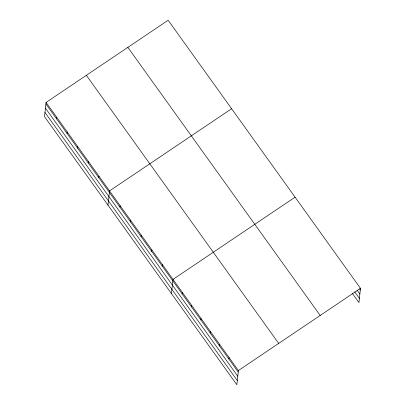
<?xml version="1.0" encoding="UTF-8"?>
<svg xmlns="http://www.w3.org/2000/svg" width="405" height="405" viewBox="0 0 405 405"><rect width="100%" height="100%" fill="white"/><g stroke="black" fill="none" stroke-linecap="round" stroke-linejoin="round"><path stroke-width="0.61" d="M46.059 102.435L44.515 116.655L236.854 384.75L238.398 370.529L46.059 102.435L168.146 20.25L360.485 288.345L358.941 302.565L352.477 293.549M56.472 118.695L56.634 117.177M67.048 133.442L67.215 131.924M77.628 148.184L77.795 146.671M88.209 162.931L88.371 161.413M98.785 177.679L98.952 176.16M107.983 205.127L109.532 190.907L231.619 108.722M119.946 207.168L120.108 205.649M130.521 221.915L130.688 220.396M141.102 236.657L141.264 235.143M151.683 251.404L151.845 249.885M162.258 266.151L162.425 264.632M171.457 293.6L173.001 279.379L295.093 197.194M182.179 293.914L182.346 292.4M191.524 306.939L191.686 305.421M200.865 319.96L201.032 318.441M210.205 332.981L210.372 331.462M219.55 346.002L219.712 344.488M228.891 359.022L229.058 357.509M238.398 370.529L360.485 288.345M359.605 288.861L360.323 289.864M356.992 290.046L359.868 294.055M354.729 291.863L359.397 298.374M127.858 47.37L320.198 315.465M86.346 75.315L278.691 343.41M45.892 103.948L238.236 372.048M45.436 108.145L237.781 376.24M44.97 112.463L237.31 380.558"/></g></svg>
